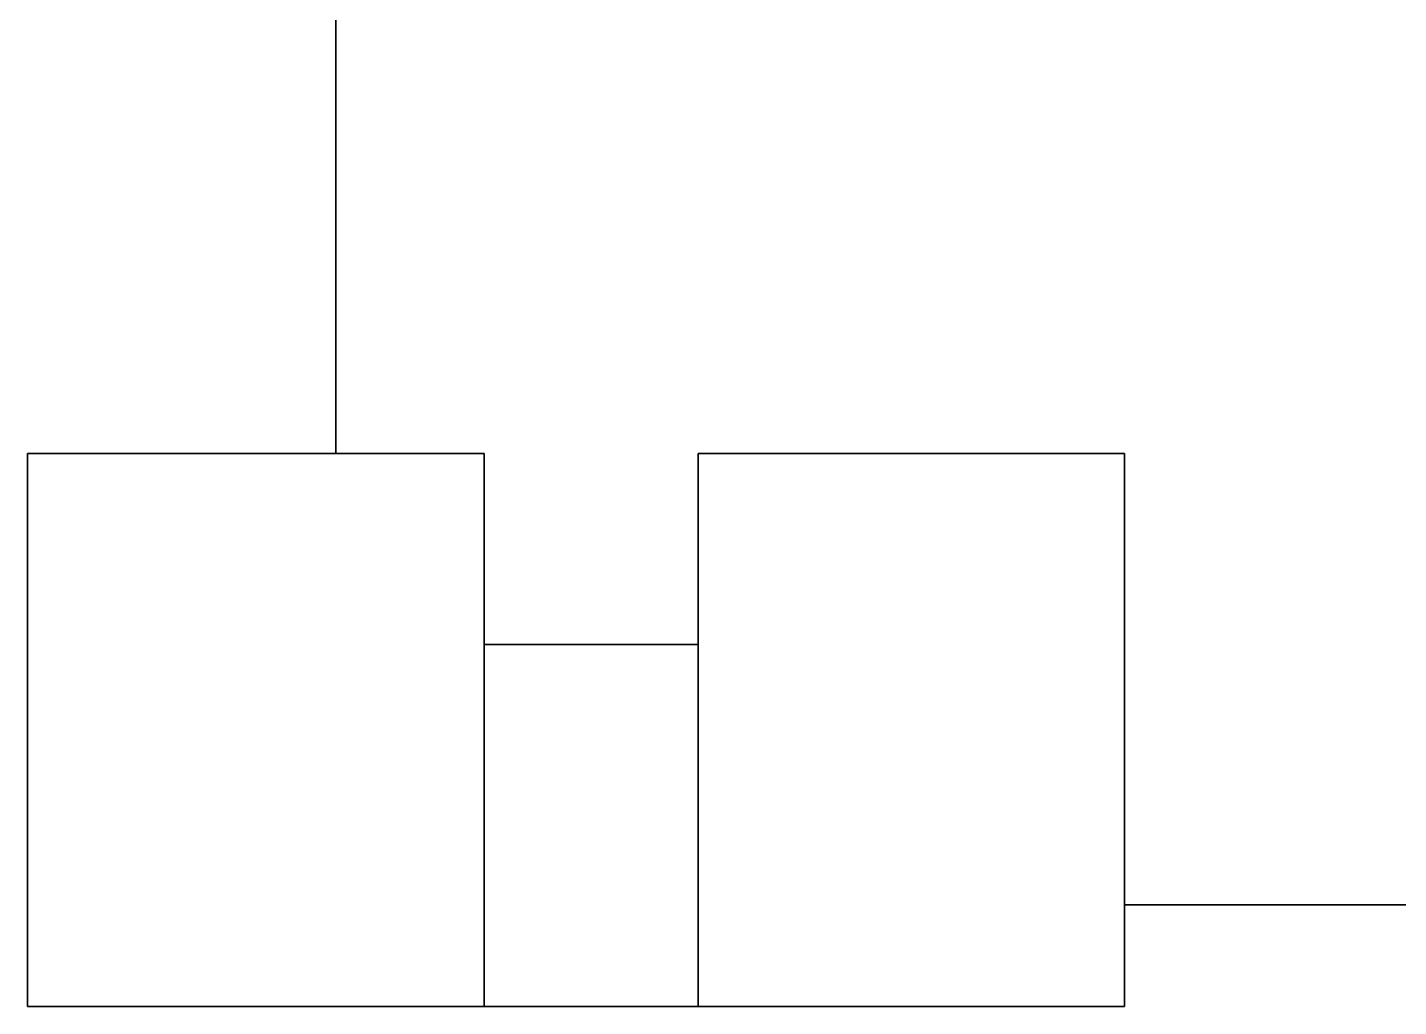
# Model space of a CAD drawing. Header units: metres. Extents: x -14 to 38.7, y -1.1 to 11.2.
# Drawn here: x 0 to 7.69, y 0 to 5.49 of the extents above; entities that cross this region are included whole.
import ezdxf

# ---------------------------------------------------------------- set-up
doc = ezdxf.new("R2010")
doc.units = ezdxf.units.M

msp = doc.modelspace()

# ---------------------------------------------------------------- linework, layer by layer
at = {"layer": 'F1_CSW_BWC', "color": 43}
for points in [[(3.76, 2.03, 2.6), (3.76, 2.03), (2.56, 2.03), (2.56, 2.03, 2.6)], [(2.56, 2.03, 2.6), (2.56, 2.03), (2.56, 0), (2.56, 0, 2.6)], [(3.76, 0, 2.6), (3.76, 0), (3.76, 2.03), (3.76, 2.03, 2.6)], [(2.56, 0, 2.6), (2.56, 0), (3.76, 0), (3.76, 0, 2.6)]]:
    msp.add_3dface(points, dxfattribs=at)
at = {"layer": 'F1_CSW_BWC', "color": 8}
msp.add_3dface([(3.76, 2.03), (3.76, 0), (2.56, 0), (2.56, 2.03)], dxfattribs=at)
at = {"layer": 'F1_CSW_BWC', "color": 15}
msp.add_3dface([(2.56, 2.03, 2.6), (2.56, 0, 2.6), (3.76, 0, 2.6), (3.76, 2.03, 2.6)], dxfattribs=at)
at = {"layer": 'F1_CSW_BWC', "color": 45}
msp.add_3dface([(3.56, 2.03, 2.1), (3.56, 2.03), (2.76, 2.03), (2.76, 2.03, 2.1)], dxfattribs=at)
at = {"layer": 'F1_CSW_BWC', "color": 143}
msp.add_3dface([(2.86, 0, 2.1), (2.86, 0, 1.5), (3.46, 0, 1.5), (3.46, 0, 2.1)], dxfattribs=at)
at = {"layer": 'F1_CSW_DORM1', "color": 43}
for points in [[(0, 3.1, 2.6), (0, 3.1), (0, 0), (0, 0, 2.6)], [(1.73, 3.1, 2.6), (1.73, 3.1), (0, 3.1), (0, 3.1, 2.6)], [(2.56, 3.1, 2.6), (2.56, 3.1), (1.73, 3.1), (1.73, 3.1, 2.6)], [(2.56, 2.03, 2.6), (2.56, 2.03), (2.56, 3.1), (2.56, 3.1, 2.6)], [(2.56, 0, 2.6), (2.56, 0), (2.56, 2.03), (2.56, 2.03, 2.6)], [(0, 0, 2.6), (0, 0), (2.56, 0), (2.56, 0, 2.6)]]:
    msp.add_3dface(points, dxfattribs=at)
at = {"layer": 'F1_CSW_DORM1', "color": 8}
msp.add_3dface([(2.56, 3.1), (2.56, 0), (0, 0), (0, 3.1)], dxfattribs=at)
at = {"layer": 'F1_CSW_DORM1', "color": 15}
msp.add_3dface([(0, 3.1, 2.6), (0, 0, 2.6), (2.56, 0, 2.6), (2.56, 3.1, 2.6)], dxfattribs=at)
at = {"layer": 'F1_CSW_DORM1', "color": 45}
msp.add_3dface([(2.56, 2.165, 2.1), (2.56, 2.165), (2.56, 2.965), (2.56, 2.965, 2.1)], dxfattribs=at)
at = {"layer": 'F1_CSW_DORM1', "color": 143}
msp.add_3dface([(0.68, 0, 2.3), (0.68, 0, 1.1), (1.88, 0, 1.1), (1.88, 0, 2.3)], dxfattribs=at)
at = {"layer": 'F1_CSW_DORM2', "color": 43}
for points in [[(6.15, 3.1, 2.6), (6.15, 3.1), (3.76, 3.1), (3.76, 3.1, 2.6)], [(3.76, 3.1, 2.6), (3.76, 3.1), (3.76, 2.03), (3.76, 2.03, 2.6)], [(6.15, 0.57, 2.6), (6.15, 0.57), (6.15, 3.1), (6.15, 3.1, 2.6)], [(3.76, 2.03, 2.6), (3.76, 2.03), (3.76, 0), (3.76, 0, 2.6)], [(6.15, 0, 2.6), (6.15, 0), (6.15, 0.57), (6.15, 0.57, 2.6)], [(3.76, 0, 2.6), (3.76, 0), (6.15, 0), (6.15, 0, 2.6)]]:
    msp.add_3dface(points, dxfattribs=at)
at = {"layer": 'F1_CSW_DORM2', "color": 8}
msp.add_3dface([(6.15, 3.1), (6.15, 0), (3.76, 0), (3.76, 3.1)], dxfattribs=at)
at = {"layer": 'F1_CSW_DORM2', "color": 15}
msp.add_3dface([(3.76, 3.1, 2.6), (3.76, 0, 2.6), (6.15, 0, 2.6), (6.15, 3.1, 2.6)], dxfattribs=at)
at = {"layer": 'F1_CSW_DORM2', "color": 45}
msp.add_3dface([(3.76, 2.965, 2.1), (3.76, 2.965), (3.76, 2.165), (3.76, 2.165, 2.1)], dxfattribs=at)
at = {"layer": 'F1_CSW_DORM2', "color": 143}
msp.add_3dface([(4.355, 0, 2.3), (4.355, 0, 1.1), (5.555, 0, 1.1), (5.555, 0, 2.3)], dxfattribs=at)
at = {"layer": 'F1_CSW_LIV', "color": 8}
msp.add_polyline3d([(7.8, 5.6, 0), (7.8, 0.57, 0), (6.15, 0.57, 0), (6.15, 3.1, 0), (3.76, 3.1, 0), (3.76, 2.03, 0), (2.56, 2.03, 0), (2.56, 3.1, 0), (1.73, 3.1, 0), (1.73, 5.6, 0)], close=True, dxfattribs=at)
at = {"layer": 'F1_CSW_LIV', "color": 15}
msp.add_polyline3d([(1.73, 5.6, 2.6), (1.73, 3.1, 2.6), (2.56, 3.1, 2.6), (2.56, 2.03, 2.6), (3.76, 2.03, 2.6), (3.76, 3.1, 2.6), (6.15, 3.1, 2.6), (6.15, 0.57, 2.6), (7.8, 0.57, 2.6), (7.8, 5.6, 2.6)], close=True, dxfattribs=at)
at = {"layer": 'F1_CSW_LIV', "color": 43}
for points in [[(1.73, 5.6, 2.6), (1.73, 5.6), (1.73, 3.1), (1.73, 3.1, 2.6)], [(1.73, 3.1, 2.6), (1.73, 3.1), (2.56, 3.1), (2.56, 3.1, 2.6)], [(2.56, 3.1, 2.6), (2.56, 3.1), (2.56, 2.03), (2.56, 2.03, 2.6)], [(3.76, 3.1, 2.6), (3.76, 3.1), (6.15, 3.1), (6.15, 3.1, 2.6)], [(3.76, 2.03, 2.6), (3.76, 2.03), (3.76, 3.1), (3.76, 3.1, 2.6)], [(6.15, 3.1, 2.6), (6.15, 3.1), (6.15, 0.57), (6.15, 0.57, 2.6)], [(2.56, 2.03, 2.6), (2.56, 2.03), (3.76, 2.03), (3.76, 2.03, 2.6)], [(6.15, 0.57, 2.6), (6.15, 0.57), (7.8, 0.57), (7.8, 0.57, 2.6)]]:
    msp.add_3dface(points, dxfattribs=at)
at = {"layer": 'F1_CSW_LIV', "color": 143}
for points in [[(1.73, 4.95, 2.3), (1.73, 4.95, 1.1), (1.73, 3.75, 1.1), (1.73, 3.75, 2.3)], [(6.375, 0.57, 2.3), (6.375, 0.57, 1.1), (7.575, 0.57, 1.1), (7.575, 0.57, 2.3)]]:
    msp.add_3dface(points, dxfattribs=at)
at = {"layer": 'F1_CSW_LIV', "color": 45}
for points in [[(2.56, 2.965, 2.1), (2.56, 2.965), (2.56, 2.165), (2.56, 2.165, 2.1)], [(3.76, 2.165, 2.1), (3.76, 2.165), (3.76, 2.965), (3.76, 2.965, 2.1)], [(2.76, 2.03, 2.1), (2.76, 2.03), (3.56, 2.03), (3.56, 2.03, 2.1)]]:
    msp.add_3dface(points, dxfattribs=at)
at = {"layer": 'F2_CSW_BWC', "color": 43}
for points in [[(3.76, 2.03, 5.2), (3.76, 2.03, 2.6), (2.56, 2.03, 2.6), (2.56, 2.03, 5.2)], [(2.56, 2.03, 5.2), (2.56, 2.03, 2.6), (2.56, 0, 2.6), (2.56, 0, 5.2)], [(3.76, 0, 5.2), (3.76, 0, 2.6), (3.76, 2.03, 2.6), (3.76, 2.03, 5.2)], [(2.56, 0, 5.2), (2.56, 0, 2.6), (3.76, 0, 2.6), (3.76, 0, 5.2)]]:
    msp.add_3dface(points, dxfattribs=at)
at = {"layer": 'F2_CSW_BWC', "color": 8}
msp.add_3dface([(3.76, 2.03, 2.6), (3.76, 0, 2.6), (2.56, 0, 2.6), (2.56, 2.03, 2.6)], dxfattribs=at)
at = {"layer": 'F2_CSW_BWC', "color": 15}
msp.add_3dface([(2.56, 2.03, 5.2), (2.56, 0, 5.2), (3.76, 0, 5.2), (3.76, 2.03, 5.2)], dxfattribs=at)
at = {"layer": 'F2_CSW_BWC', "color": 45}
msp.add_3dface([(3.56, 2.03, 4.7), (3.56, 2.03, 2.6), (2.76, 2.03, 2.6), (2.76, 2.03, 4.7)], dxfattribs=at)
at = {"layer": 'F2_CSW_BWC', "color": 143}
msp.add_3dface([(2.86, 0, 4.7), (2.86, 0, 4.1), (3.46, 0, 4.1), (3.46, 0, 4.7)], dxfattribs=at)
at = {"layer": 'F2_CSW_DORM1', "color": 43}
for points in [[(0, 3.1, 5.2), (0, 3.1, 2.6), (0, 0, 2.6), (0, 0, 5.2)], [(1.73, 3.1, 5.2), (1.73, 3.1, 2.6), (0, 3.1, 2.6), (0, 3.1, 5.2)], [(2.56, 3.1, 5.2), (2.56, 3.1, 2.6), (1.73, 3.1, 2.6), (1.73, 3.1, 5.2)], [(2.56, 2.03, 5.2), (2.56, 2.03, 2.6), (2.56, 3.1, 2.6), (2.56, 3.1, 5.2)], [(2.56, 0, 5.2), (2.56, 0, 2.6), (2.56, 2.03, 2.6), (2.56, 2.03, 5.2)], [(0, 0, 5.2), (0, 0, 2.6), (2.56, 0, 2.6), (2.56, 0, 5.2)]]:
    msp.add_3dface(points, dxfattribs=at)
at = {"layer": 'F2_CSW_DORM1', "color": 8}
msp.add_3dface([(2.56, 3.1, 2.6), (2.56, 0, 2.6), (0, 0, 2.6), (0, 3.1, 2.6)], dxfattribs=at)
at = {"layer": 'F2_CSW_DORM1', "color": 15}
msp.add_3dface([(0, 3.1, 5.2), (0, 0, 5.2), (2.56, 0, 5.2), (2.56, 3.1, 5.2)], dxfattribs=at)
at = {"layer": 'F2_CSW_DORM1', "color": 45}
msp.add_3dface([(2.56, 2.165, 4.7), (2.56, 2.165, 2.6), (2.56, 2.965, 2.6), (2.56, 2.965, 4.7)], dxfattribs=at)
at = {"layer": 'F2_CSW_DORM1', "color": 143}
msp.add_3dface([(0.68, 0, 4.9), (0.68, 0, 3.7), (1.88, 0, 3.7), (1.88, 0, 4.9)], dxfattribs=at)
at = {"layer": 'F2_CSW_DORM2', "color": 43}
for points in [[(6.15, 3.1, 5.2), (6.15, 3.1, 2.6), (3.76, 3.1, 2.6), (3.76, 3.1, 5.2)], [(3.76, 3.1, 5.2), (3.76, 3.1, 2.6), (3.76, 2.03, 2.6), (3.76, 2.03, 5.2)], [(6.15, 0.57, 5.2), (6.15, 0.57, 2.6), (6.15, 3.1, 2.6), (6.15, 3.1, 5.2)], [(3.76, 2.03, 5.2), (3.76, 2.03, 2.6), (3.76, 0, 2.6), (3.76, 0, 5.2)], [(6.15, 0, 5.2), (6.15, 0, 2.6), (6.15, 0.57, 2.6), (6.15, 0.57, 5.2)], [(3.76, 0, 5.2), (3.76, 0, 2.6), (6.15, 0, 2.6), (6.15, 0, 5.2)]]:
    msp.add_3dface(points, dxfattribs=at)
at = {"layer": 'F2_CSW_DORM2', "color": 8}
msp.add_3dface([(6.15, 3.1, 2.6), (6.15, 0, 2.6), (3.76, 0, 2.6), (3.76, 3.1, 2.6)], dxfattribs=at)
at = {"layer": 'F2_CSW_DORM2', "color": 15}
msp.add_3dface([(3.76, 3.1, 5.2), (3.76, 0, 5.2), (6.15, 0, 5.2), (6.15, 3.1, 5.2)], dxfattribs=at)
at = {"layer": 'F2_CSW_DORM2', "color": 45}
msp.add_3dface([(3.76, 2.965, 4.7), (3.76, 2.965, 2.6), (3.76, 2.165, 2.6), (3.76, 2.165, 4.7)], dxfattribs=at)
at = {"layer": 'F2_CSW_DORM2', "color": 143}
msp.add_3dface([(4.355, 0, 4.9), (4.355, 0, 3.7), (5.555, 0, 3.7), (5.555, 0, 4.9)], dxfattribs=at)
at = {"layer": 'F2_CSW_LIV', "color": 8}
msp.add_polyline3d([(7.8, 5.6, 2.6), (7.8, 0.57, 2.6), (6.15, 0.57, 2.6), (6.15, 3.1, 2.6), (3.76, 3.1, 2.6), (3.76, 2.03, 2.6), (2.56, 2.03, 2.6), (2.56, 3.1, 2.6), (1.73, 3.1, 2.6), (1.73, 5.6, 2.6)], close=True, dxfattribs=at)
at = {"layer": 'F2_CSW_LIV', "color": 15}
msp.add_polyline3d([(1.73, 5.6, 5.2), (1.73, 3.1, 5.2), (2.56, 3.1, 5.2), (2.56, 2.03, 5.2), (3.76, 2.03, 5.2), (3.76, 3.1, 5.2), (6.15, 3.1, 5.2), (6.15, 0.57, 5.2), (7.8, 0.57, 5.2), (7.8, 5.6, 5.2)], close=True, dxfattribs=at)
at = {"layer": 'F2_CSW_LIV', "color": 43}
for points in [[(1.73, 5.6, 5.2), (1.73, 5.6, 2.6), (1.73, 3.1, 2.6), (1.73, 3.1, 5.2)], [(1.73, 3.1, 5.2), (1.73, 3.1, 2.6), (2.56, 3.1, 2.6), (2.56, 3.1, 5.2)], [(2.56, 3.1, 5.2), (2.56, 3.1, 2.6), (2.56, 2.03, 2.6), (2.56, 2.03, 5.2)], [(3.76, 3.1, 5.2), (3.76, 3.1, 2.6), (6.15, 3.1, 2.6), (6.15, 3.1, 5.2)], [(3.76, 2.03, 5.2), (3.76, 2.03, 2.6), (3.76, 3.1, 2.6), (3.76, 3.1, 5.2)], [(6.15, 3.1, 5.2), (6.15, 3.1, 2.6), (6.15, 0.57, 2.6), (6.15, 0.57, 5.2)], [(2.56, 2.03, 5.2), (2.56, 2.03, 2.6), (3.76, 2.03, 2.6), (3.76, 2.03, 5.2)], [(6.15, 0.57, 5.2), (6.15, 0.57, 2.6), (7.8, 0.57, 2.6), (7.8, 0.57, 5.2)]]:
    msp.add_3dface(points, dxfattribs=at)
at = {"layer": 'F2_CSW_LIV', "color": 143}
for points in [[(1.73, 4.95, 4.9), (1.73, 4.95, 3.7), (1.73, 3.75, 3.7), (1.73, 3.75, 4.9)], [(6.375, 0.57, 4.9), (6.375, 0.57, 3.7), (7.575, 0.57, 3.7), (7.575, 0.57, 4.9)]]:
    msp.add_3dface(points, dxfattribs=at)
at = {"layer": 'F2_CSW_LIV', "color": 45}
for points in [[(2.56, 2.965, 4.7), (2.56, 2.965, 2.6), (2.56, 2.165, 2.6), (2.56, 2.165, 4.7)], [(3.76, 2.165, 4.7), (3.76, 2.165, 2.6), (3.76, 2.965, 2.6), (3.76, 2.965, 4.7)], [(2.76, 2.03, 4.7), (2.76, 2.03, 2.6), (3.56, 2.03, 2.6), (3.56, 2.03, 4.7)]]:
    msp.add_3dface(points, dxfattribs=at)
at = {"layer": 'F3_CSW_BWC', "color": 43}
for points in [[(3.76, 2.03, 7.8), (3.76, 2.03, 5.2), (2.56, 2.03, 5.2), (2.56, 2.03, 7.8)], [(2.56, 2.03, 7.8), (2.56, 2.03, 5.2), (2.56, 0, 5.2), (2.56, 0, 7.8)], [(3.76, 0, 7.8), (3.76, 0, 5.2), (3.76, 2.03, 5.2), (3.76, 2.03, 7.8)], [(2.56, 0, 7.8), (2.56, 0, 5.2), (3.76, 0, 5.2), (3.76, 0, 7.8)]]:
    msp.add_3dface(points, dxfattribs=at)
at = {"layer": 'F3_CSW_BWC', "color": 8}
msp.add_3dface([(3.76, 2.03, 5.2), (3.76, 0, 5.2), (2.56, 0, 5.2), (2.56, 2.03, 5.2)], dxfattribs=at)
at = {"layer": 'F3_CSW_BWC', "color": 15}
msp.add_3dface([(2.56, 2.03, 7.8), (2.56, 0, 7.8), (3.76, 0, 7.8), (3.76, 2.03, 7.8)], dxfattribs=at)
at = {"layer": 'F3_CSW_BWC', "color": 45}
msp.add_3dface([(3.56, 2.03, 7.3), (3.56, 2.03, 5.2), (2.76, 2.03, 5.2), (2.76, 2.03, 7.3)], dxfattribs=at)
at = {"layer": 'F3_CSW_BWC', "color": 143}
msp.add_3dface([(2.86, 0, 7.3), (2.86, 0, 6.7), (3.46, 0, 6.7), (3.46, 0, 7.3)], dxfattribs=at)
at = {"layer": 'F3_CSW_DORM1', "color": 43}
for points in [[(0, 3.1, 7.8), (0, 3.1, 5.2), (0, 0, 5.2), (0, 0, 7.8)], [(1.73, 3.1, 7.8), (1.73, 3.1, 5.2), (0, 3.1, 5.2), (0, 3.1, 7.8)], [(2.56, 3.1, 7.8), (2.56, 3.1, 5.2), (1.73, 3.1, 5.2), (1.73, 3.1, 7.8)], [(2.56, 2.03, 7.8), (2.56, 2.03, 5.2), (2.56, 3.1, 5.2), (2.56, 3.1, 7.8)], [(2.56, 0, 7.8), (2.56, 0, 5.2), (2.56, 2.03, 5.2), (2.56, 2.03, 7.8)], [(0, 0, 7.8), (0, 0, 5.2), (2.56, 0, 5.2), (2.56, 0, 7.8)]]:
    msp.add_3dface(points, dxfattribs=at)
at = {"layer": 'F3_CSW_DORM1', "color": 8}
msp.add_3dface([(2.56, 3.1, 5.2), (2.56, 0, 5.2), (0, 0, 5.2), (0, 3.1, 5.2)], dxfattribs=at)
at = {"layer": 'F3_CSW_DORM1', "color": 15}
msp.add_3dface([(0, 3.1, 7.8), (0, 0, 7.8), (2.56, 0, 7.8), (2.56, 3.1, 7.8)], dxfattribs=at)
at = {"layer": 'F3_CSW_DORM1', "color": 45}
msp.add_3dface([(2.56, 2.165, 7.3), (2.56, 2.165, 5.2), (2.56, 2.965, 5.2), (2.56, 2.965, 7.3)], dxfattribs=at)
at = {"layer": 'F3_CSW_DORM1', "color": 143}
msp.add_3dface([(0.68, 0, 7.5), (0.68, 0, 6.3), (1.88, 0, 6.3), (1.88, 0, 7.5)], dxfattribs=at)
at = {"layer": 'F3_CSW_DORM2', "color": 43}
for points in [[(6.15, 3.1, 7.8), (6.15, 3.1, 5.2), (3.76, 3.1, 5.2), (3.76, 3.1, 7.8)], [(3.76, 3.1, 7.8), (3.76, 3.1, 5.2), (3.76, 2.03, 5.2), (3.76, 2.03, 7.8)], [(6.15, 0.57, 7.8), (6.15, 0.57, 5.2), (6.15, 3.1, 5.2), (6.15, 3.1, 7.8)], [(3.76, 2.03, 7.8), (3.76, 2.03, 5.2), (3.76, 0, 5.2), (3.76, 0, 7.8)], [(6.15, 0, 7.8), (6.15, 0, 5.2), (6.15, 0.57, 5.2), (6.15, 0.57, 7.8)], [(3.76, 0, 7.8), (3.76, 0, 5.2), (6.15, 0, 5.2), (6.15, 0, 7.8)]]:
    msp.add_3dface(points, dxfattribs=at)
at = {"layer": 'F3_CSW_DORM2', "color": 8}
msp.add_3dface([(6.15, 3.1, 5.2), (6.15, 0, 5.2), (3.76, 0, 5.2), (3.76, 3.1, 5.2)], dxfattribs=at)
at = {"layer": 'F3_CSW_DORM2', "color": 15}
msp.add_3dface([(3.76, 3.1, 7.8), (3.76, 0, 7.8), (6.15, 0, 7.8), (6.15, 3.1, 7.8)], dxfattribs=at)
at = {"layer": 'F3_CSW_DORM2', "color": 45}
msp.add_3dface([(3.76, 2.965, 7.3), (3.76, 2.965, 5.2), (3.76, 2.165, 5.2), (3.76, 2.165, 7.3)], dxfattribs=at)
at = {"layer": 'F3_CSW_DORM2', "color": 143}
msp.add_3dface([(4.355, 0, 7.5), (4.355, 0, 6.3), (5.555, 0, 6.3), (5.555, 0, 7.5)], dxfattribs=at)
at = {"layer": 'F3_CSW_LIV', "color": 8}
msp.add_polyline3d([(7.8, 5.6, 5.2), (7.8, 0.57, 5.2), (6.15, 0.57, 5.2), (6.15, 3.1, 5.2), (3.76, 3.1, 5.2), (3.76, 2.03, 5.2), (2.56, 2.03, 5.2), (2.56, 3.1, 5.2), (1.73, 3.1, 5.2), (1.73, 5.6, 5.2)], close=True, dxfattribs=at)
at = {"layer": 'F3_CSW_LIV', "color": 15}
msp.add_polyline3d([(1.73, 5.6, 7.8), (1.73, 3.1, 7.8), (2.56, 3.1, 7.8), (2.56, 2.03, 7.8), (3.76, 2.03, 7.8), (3.76, 3.1, 7.8), (6.15, 3.1, 7.8), (6.15, 0.57, 7.8), (7.8, 0.57, 7.8), (7.8, 5.6, 7.8)], close=True, dxfattribs=at)
at = {"layer": 'F3_CSW_LIV', "color": 43}
for points in [[(1.73, 5.6, 7.8), (1.73, 5.6, 5.2), (1.73, 3.1, 5.2), (1.73, 3.1, 7.8)], [(1.73, 3.1, 7.8), (1.73, 3.1, 5.2), (2.56, 3.1, 5.2), (2.56, 3.1, 7.8)], [(2.56, 3.1, 7.8), (2.56, 3.1, 5.2), (2.56, 2.03, 5.2), (2.56, 2.03, 7.8)], [(3.76, 3.1, 7.8), (3.76, 3.1, 5.2), (6.15, 3.1, 5.2), (6.15, 3.1, 7.8)], [(3.76, 2.03, 7.8), (3.76, 2.03, 5.2), (3.76, 3.1, 5.2), (3.76, 3.1, 7.8)], [(6.15, 3.1, 7.8), (6.15, 3.1, 5.2), (6.15, 0.57, 5.2), (6.15, 0.57, 7.8)], [(2.56, 2.03, 7.8), (2.56, 2.03, 5.2), (3.76, 2.03, 5.2), (3.76, 2.03, 7.8)], [(6.15, 0.57, 7.8), (6.15, 0.57, 5.2), (7.8, 0.57, 5.2), (7.8, 0.57, 7.8)]]:
    msp.add_3dface(points, dxfattribs=at)
at = {"layer": 'F3_CSW_LIV', "color": 143}
for points in [[(1.73, 4.95, 7.5), (1.73, 4.95, 6.3), (1.73, 3.75, 6.3), (1.73, 3.75, 7.5)], [(6.375, 0.57, 7.5), (6.375, 0.57, 6.3), (7.575, 0.57, 6.3), (7.575, 0.57, 7.5)]]:
    msp.add_3dface(points, dxfattribs=at)
at = {"layer": 'F3_CSW_LIV', "color": 45}
for points in [[(2.56, 2.965, 7.3), (2.56, 2.965, 5.2), (2.56, 2.165, 5.2), (2.56, 2.165, 7.3)], [(3.76, 2.165, 7.3), (3.76, 2.165, 5.2), (3.76, 2.965, 5.2), (3.76, 2.965, 7.3)], [(2.76, 2.03, 7.3), (2.76, 2.03, 5.2), (3.56, 2.03, 5.2), (3.56, 2.03, 7.3)]]:
    msp.add_3dface(points, dxfattribs=at)
at = {"layer": 'F4_CSW_BWC', "color": 43}
for points in [[(3.76, 2.03, 10.4), (3.76, 2.03, 7.8), (2.56, 2.03, 7.8), (2.56, 2.03, 10.4)], [(2.56, 2.03, 10.4), (2.56, 2.03, 7.8), (2.56, 0, 7.8), (2.56, 0, 10.4)], [(3.76, 0, 10.4), (3.76, 0, 7.8), (3.76, 2.03, 7.8), (3.76, 2.03, 10.4)], [(2.56, 0, 10.4), (2.56, 0, 7.8), (3.76, 0, 7.8), (3.76, 0, 10.4)]]:
    msp.add_3dface(points, dxfattribs=at)
at = {"layer": 'F4_CSW_BWC', "color": 8}
msp.add_3dface([(3.76, 2.03, 7.8), (3.76, 0, 7.8), (2.56, 0, 7.8), (2.56, 2.03, 7.8)], dxfattribs=at)
at = {"layer": 'F4_CSW_BWC', "color": 15}
msp.add_3dface([(2.56, 2.03, 10.4), (2.56, 0, 10.4), (3.76, 0, 10.4), (3.76, 2.03, 10.4)], dxfattribs=at)
at = {"layer": 'F4_CSW_BWC', "color": 45}
msp.add_3dface([(3.56, 2.03, 9.9), (3.56, 2.03, 7.8), (2.76, 2.03, 7.8), (2.76, 2.03, 9.9)], dxfattribs=at)
at = {"layer": 'F4_CSW_BWC', "color": 143}
msp.add_3dface([(2.86, 0, 9.9), (2.86, 0, 9.3), (3.46, 0, 9.3), (3.46, 0, 9.9)], dxfattribs=at)
at = {"layer": 'F4_CSW_DORM1', "color": 43}
for points in [[(0, 3.1, 10.4), (0, 3.1, 7.8), (0, 0, 7.8), (0, 0, 10.4)], [(1.73, 3.1, 10.4), (1.73, 3.1, 7.8), (0, 3.1, 7.8), (0, 3.1, 10.4)], [(2.56, 3.1, 10.4), (2.56, 3.1, 7.8), (1.73, 3.1, 7.8), (1.73, 3.1, 10.4)], [(2.56, 2.03, 10.4), (2.56, 2.03, 7.8), (2.56, 3.1, 7.8), (2.56, 3.1, 10.4)], [(2.56, 0, 10.4), (2.56, 0, 7.8), (2.56, 2.03, 7.8), (2.56, 2.03, 10.4)], [(0, 0, 10.4), (0, 0, 7.8), (2.56, 0, 7.8), (2.56, 0, 10.4)]]:
    msp.add_3dface(points, dxfattribs=at)
at = {"layer": 'F4_CSW_DORM1', "color": 8}
msp.add_3dface([(2.56, 3.1, 7.8), (2.56, 0, 7.8), (0, 0, 7.8), (0, 3.1, 7.8)], dxfattribs=at)
at = {"layer": 'F4_CSW_DORM1', "color": 15}
msp.add_3dface([(0, 3.1, 10.4), (0, 0, 10.4), (2.56, 0, 10.4), (2.56, 3.1, 10.4)], dxfattribs=at)
at = {"layer": 'F4_CSW_DORM1', "color": 45}
msp.add_3dface([(2.56, 2.165, 9.9), (2.56, 2.165, 7.8), (2.56, 2.965, 7.8), (2.56, 2.965, 9.9)], dxfattribs=at)
at = {"layer": 'F4_CSW_DORM1', "color": 143}
msp.add_3dface([(0.68, 0, 10.1), (0.68, 0, 8.9), (1.88, 0, 8.9), (1.88, 0, 10.1)], dxfattribs=at)
at = {"layer": 'F4_CSW_DORM2', "color": 43}
for points in [[(6.15, 3.1, 10.4), (6.15, 3.1, 7.8), (3.76, 3.1, 7.8), (3.76, 3.1, 10.4)], [(3.76, 3.1, 10.4), (3.76, 3.1, 7.8), (3.76, 2.03, 7.8), (3.76, 2.03, 10.4)], [(6.15, 0.57, 10.4), (6.15, 0.57, 7.8), (6.15, 3.1, 7.8), (6.15, 3.1, 10.4)], [(3.76, 2.03, 10.4), (3.76, 2.03, 7.8), (3.76, 0, 7.8), (3.76, 0, 10.4)], [(6.15, 0, 10.4), (6.15, 0, 7.8), (6.15, 0.57, 7.8), (6.15, 0.57, 10.4)], [(3.76, 0, 10.4), (3.76, 0, 7.8), (6.15, 0, 7.8), (6.15, 0, 10.4)]]:
    msp.add_3dface(points, dxfattribs=at)
at = {"layer": 'F4_CSW_DORM2', "color": 8}
msp.add_3dface([(6.15, 3.1, 7.8), (6.15, 0, 7.8), (3.76, 0, 7.8), (3.76, 3.1, 7.8)], dxfattribs=at)
at = {"layer": 'F4_CSW_DORM2', "color": 15}
msp.add_3dface([(3.76, 3.1, 10.4), (3.76, 0, 10.4), (6.15, 0, 10.4), (6.15, 3.1, 10.4)], dxfattribs=at)
at = {"layer": 'F4_CSW_DORM2', "color": 45}
msp.add_3dface([(3.76, 2.965, 9.9), (3.76, 2.965, 7.8), (3.76, 2.165, 7.8), (3.76, 2.165, 9.9)], dxfattribs=at)
at = {"layer": 'F4_CSW_DORM2', "color": 143}
msp.add_3dface([(4.355, 0, 10.1), (4.355, 0, 8.9), (5.555, 0, 8.9), (5.555, 0, 10.1)], dxfattribs=at)
at = {"layer": 'F4_CSW_LIV', "color": 8}
msp.add_polyline3d([(7.8, 5.6, 7.8), (7.8, 0.57, 7.8), (6.15, 0.57, 7.8), (6.15, 3.1, 7.8), (3.76, 3.1, 7.8), (3.76, 2.03, 7.8), (2.56, 2.03, 7.8), (2.56, 3.1, 7.8), (1.73, 3.1, 7.8), (1.73, 5.6, 7.8)], close=True, dxfattribs=at)
at = {"layer": 'F4_CSW_LIV', "color": 15}
msp.add_polyline3d([(1.73, 5.6, 10.4), (1.73, 3.1, 10.4), (2.56, 3.1, 10.4), (2.56, 2.03, 10.4), (3.76, 2.03, 10.4), (3.76, 3.1, 10.4), (6.15, 3.1, 10.4), (6.15, 0.57, 10.4), (7.8, 0.57, 10.4), (7.8, 5.6, 10.4)], close=True, dxfattribs=at)
at = {"layer": 'F4_CSW_LIV', "color": 43}
for points in [[(1.73, 5.6, 10.4), (1.73, 5.6, 7.8), (1.73, 3.1, 7.8), (1.73, 3.1, 10.4)], [(1.73, 3.1, 10.4), (1.73, 3.1, 7.8), (2.56, 3.1, 7.8), (2.56, 3.1, 10.4)], [(2.56, 3.1, 10.4), (2.56, 3.1, 7.8), (2.56, 2.03, 7.8), (2.56, 2.03, 10.4)], [(3.76, 3.1, 10.4), (3.76, 3.1, 7.8), (6.15, 3.1, 7.8), (6.15, 3.1, 10.4)], [(3.76, 2.03, 10.4), (3.76, 2.03, 7.8), (3.76, 3.1, 7.8), (3.76, 3.1, 10.4)], [(6.15, 3.1, 10.4), (6.15, 3.1, 7.8), (6.15, 0.57, 7.8), (6.15, 0.57, 10.4)], [(2.56, 2.03, 10.4), (2.56, 2.03, 7.8), (3.76, 2.03, 7.8), (3.76, 2.03, 10.4)], [(6.15, 0.57, 10.4), (6.15, 0.57, 7.8), (7.8, 0.57, 7.8), (7.8, 0.57, 10.4)]]:
    msp.add_3dface(points, dxfattribs=at)
at = {"layer": 'F4_CSW_LIV', "color": 143}
for points in [[(1.73, 4.95, 10.1), (1.73, 4.95, 8.9), (1.73, 3.75, 8.9), (1.73, 3.75, 10.1)], [(6.375, 0.57, 10.1), (6.375, 0.57, 8.9), (7.575, 0.57, 8.9), (7.575, 0.57, 10.1)]]:
    msp.add_3dface(points, dxfattribs=at)
at = {"layer": 'F4_CSW_LIV', "color": 45}
for points in [[(2.56, 2.965, 9.9), (2.56, 2.965, 7.8), (2.56, 2.165, 7.8), (2.56, 2.165, 9.9)], [(3.76, 2.165, 9.9), (3.76, 2.165, 7.8), (3.76, 2.965, 7.8), (3.76, 2.965, 9.9)], [(2.76, 2.03, 9.9), (2.76, 2.03, 7.8), (3.56, 2.03, 7.8), (3.56, 2.03, 9.9)]]:
    msp.add_3dface(points, dxfattribs=at)
at = {"layer": 'F5_CSW_BWC', "color": 43}
for points in [[(3.76, 2.03, 13), (3.76, 2.03, 10.4), (2.56, 2.03, 10.4), (2.56, 2.03, 13)], [(2.56, 2.03, 13), (2.56, 2.03, 10.4), (2.56, 0, 10.4), (2.56, 0, 13)], [(3.76, 0, 13), (3.76, 0, 10.4), (3.76, 2.03, 10.4), (3.76, 2.03, 13)], [(2.56, 0, 13), (2.56, 0, 10.4), (3.76, 0, 10.4), (3.76, 0, 13)]]:
    msp.add_3dface(points, dxfattribs=at)
at = {"layer": 'F5_CSW_BWC', "color": 8}
msp.add_3dface([(3.76, 2.03, 10.4), (3.76, 0, 10.4), (2.56, 0, 10.4), (2.56, 2.03, 10.4)], dxfattribs=at)
at = {"layer": 'F5_CSW_BWC', "color": 15}
msp.add_3dface([(2.56, 2.03, 13), (2.56, 0, 13), (3.76, 0, 13), (3.76, 2.03, 13)], dxfattribs=at)
at = {"layer": 'F5_CSW_BWC', "color": 45}
msp.add_3dface([(3.56, 2.03, 12.5), (3.56, 2.03, 10.4), (2.76, 2.03, 10.4), (2.76, 2.03, 12.5)], dxfattribs=at)
at = {"layer": 'F5_CSW_BWC', "color": 143}
msp.add_3dface([(2.86, 0, 12.5), (2.86, 0, 11.9), (3.46, 0, 11.9), (3.46, 0, 12.5)], dxfattribs=at)
at = {"layer": 'F5_CSW_DORM1', "color": 43}
for points in [[(0, 3.1, 13), (0, 3.1, 10.4), (0, 0, 10.4), (0, 0, 13)], [(1.73, 3.1, 13), (1.73, 3.1, 10.4), (0, 3.1, 10.4), (0, 3.1, 13)], [(2.56, 3.1, 13), (2.56, 3.1, 10.4), (1.73, 3.1, 10.4), (1.73, 3.1, 13)], [(2.56, 2.03, 13), (2.56, 2.03, 10.4), (2.56, 3.1, 10.4), (2.56, 3.1, 13)], [(2.56, 0, 13), (2.56, 0, 10.4), (2.56, 2.03, 10.4), (2.56, 2.03, 13)], [(0, 0, 13), (0, 0, 10.4), (2.56, 0, 10.4), (2.56, 0, 13)]]:
    msp.add_3dface(points, dxfattribs=at)
at = {"layer": 'F5_CSW_DORM1', "color": 8}
msp.add_3dface([(2.56, 3.1, 10.4), (2.56, 0, 10.4), (0, 0, 10.4), (0, 3.1, 10.4)], dxfattribs=at)
at = {"layer": 'F5_CSW_DORM1', "color": 15}
msp.add_3dface([(0, 3.1, 13), (0, 0, 13), (2.56, 0, 13), (2.56, 3.1, 13)], dxfattribs=at)
at = {"layer": 'F5_CSW_DORM1', "color": 45}
msp.add_3dface([(2.56, 2.165, 12.5), (2.56, 2.165, 10.4), (2.56, 2.965, 10.4), (2.56, 2.965, 12.5)], dxfattribs=at)
at = {"layer": 'F5_CSW_DORM1', "color": 143}
msp.add_3dface([(0.68, 0, 12.7), (0.68, 0, 11.5), (1.88, 0, 11.5), (1.88, 0, 12.7)], dxfattribs=at)
at = {"layer": 'F5_CSW_DORM2', "color": 43}
for points in [[(6.15, 3.1, 13), (6.15, 3.1, 10.4), (3.76, 3.1, 10.4), (3.76, 3.1, 13)], [(3.76, 3.1, 13), (3.76, 3.1, 10.4), (3.76, 2.03, 10.4), (3.76, 2.03, 13)], [(6.15, 0.57, 13), (6.15, 0.57, 10.4), (6.15, 3.1, 10.4), (6.15, 3.1, 13)], [(3.76, 2.03, 13), (3.76, 2.03, 10.4), (3.76, 0, 10.4), (3.76, 0, 13)], [(6.15, 0, 13), (6.15, 0, 10.4), (6.15, 0.57, 10.4), (6.15, 0.57, 13)], [(3.76, 0, 13), (3.76, 0, 10.4), (6.15, 0, 10.4), (6.15, 0, 13)]]:
    msp.add_3dface(points, dxfattribs=at)
at = {"layer": 'F5_CSW_DORM2', "color": 8}
msp.add_3dface([(6.15, 3.1, 10.4), (6.15, 0, 10.4), (3.76, 0, 10.4), (3.76, 3.1, 10.4)], dxfattribs=at)
at = {"layer": 'F5_CSW_DORM2', "color": 15}
msp.add_3dface([(3.76, 3.1, 13), (3.76, 0, 13), (6.15, 0, 13), (6.15, 3.1, 13)], dxfattribs=at)
at = {"layer": 'F5_CSW_DORM2', "color": 45}
msp.add_3dface([(3.76, 2.965, 12.5), (3.76, 2.965, 10.4), (3.76, 2.165, 10.4), (3.76, 2.165, 12.5)], dxfattribs=at)
at = {"layer": 'F5_CSW_DORM2', "color": 143}
msp.add_3dface([(4.355, 0, 12.7), (4.355, 0, 11.5), (5.555, 0, 11.5), (5.555, 0, 12.7)], dxfattribs=at)
at = {"layer": 'F5_CSW_LIV', "color": 8}
msp.add_polyline3d([(7.8, 5.6, 10.4), (7.8, 0.57, 10.4), (6.15, 0.57, 10.4), (6.15, 3.1, 10.4), (3.76, 3.1, 10.4), (3.76, 2.03, 10.4), (2.56, 2.03, 10.4), (2.56, 3.1, 10.4), (1.73, 3.1, 10.4), (1.73, 5.6, 10.4)], close=True, dxfattribs=at)
at = {"layer": 'F5_CSW_LIV', "color": 15}
msp.add_polyline3d([(1.73, 5.6, 13), (1.73, 3.1, 13), (2.56, 3.1, 13), (2.56, 2.03, 13), (3.76, 2.03, 13), (3.76, 3.1, 13), (6.15, 3.1, 13), (6.15, 0.57, 13), (7.8, 0.57, 13), (7.8, 5.6, 13)], close=True, dxfattribs=at)
at = {"layer": 'F5_CSW_LIV', "color": 43}
for points in [[(1.73, 5.6, 13), (1.73, 5.6, 10.4), (1.73, 3.1, 10.4), (1.73, 3.1, 13)], [(1.73, 3.1, 13), (1.73, 3.1, 10.4), (2.56, 3.1, 10.4), (2.56, 3.1, 13)], [(2.56, 3.1, 13), (2.56, 3.1, 10.4), (2.56, 2.03, 10.4), (2.56, 2.03, 13)], [(3.76, 3.1, 13), (3.76, 3.1, 10.4), (6.15, 3.1, 10.4), (6.15, 3.1, 13)], [(3.76, 2.03, 13), (3.76, 2.03, 10.4), (3.76, 3.1, 10.4), (3.76, 3.1, 13)], [(6.15, 3.1, 13), (6.15, 3.1, 10.4), (6.15, 0.57, 10.4), (6.15, 0.57, 13)], [(2.56, 2.03, 13), (2.56, 2.03, 10.4), (3.76, 2.03, 10.4), (3.76, 2.03, 13)], [(6.15, 0.57, 13), (6.15, 0.57, 10.4), (7.8, 0.57, 10.4), (7.8, 0.57, 13)]]:
    msp.add_3dface(points, dxfattribs=at)
at = {"layer": 'F5_CSW_LIV', "color": 143}
for points in [[(1.73, 4.95, 12.7), (1.73, 4.95, 11.5), (1.73, 3.75, 11.5), (1.73, 3.75, 12.7)], [(6.375, 0.57, 12.7), (6.375, 0.57, 11.5), (7.575, 0.57, 11.5), (7.575, 0.57, 12.7)]]:
    msp.add_3dface(points, dxfattribs=at)
at = {"layer": 'F5_CSW_LIV', "color": 45}
for points in [[(2.56, 2.965, 12.5), (2.56, 2.965, 10.4), (2.56, 2.165, 10.4), (2.56, 2.165, 12.5)], [(3.76, 2.165, 12.5), (3.76, 2.165, 10.4), (3.76, 2.965, 10.4), (3.76, 2.965, 12.5)], [(2.76, 2.03, 12.5), (2.76, 2.03, 10.4), (3.56, 2.03, 10.4), (3.56, 2.03, 12.5)]]:
    msp.add_3dface(points, dxfattribs=at)

doc.saveas('drawing.dxf')
